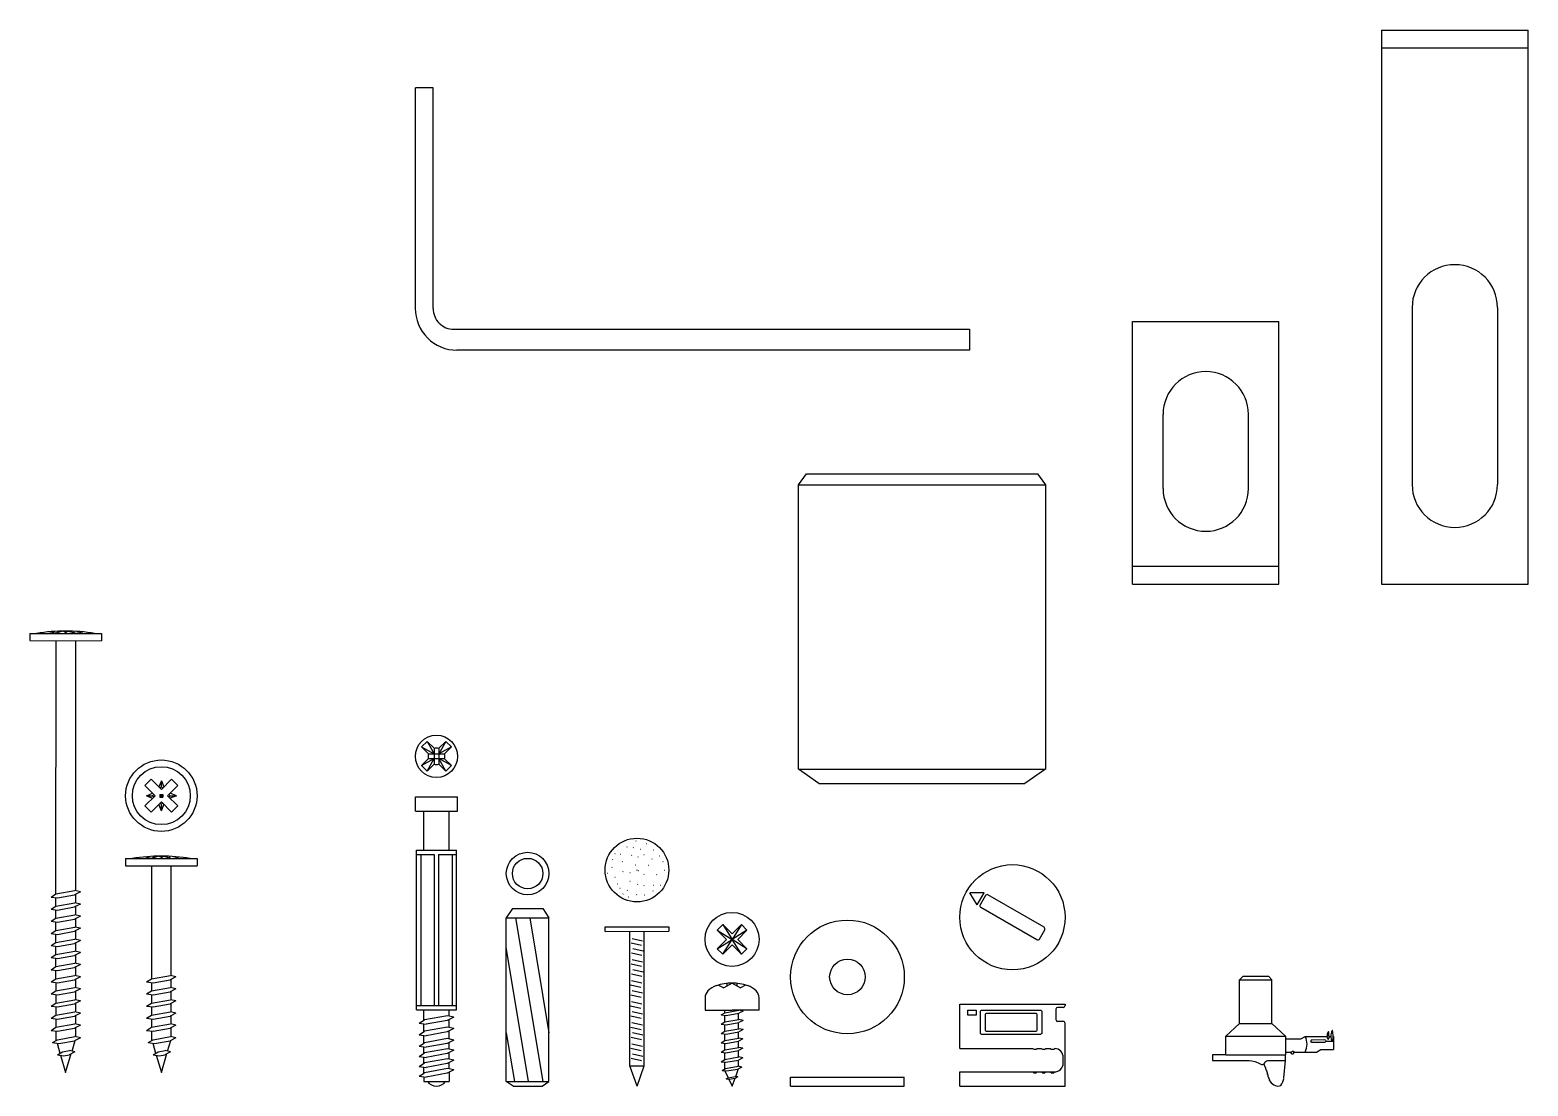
# Model space of a CAD drawing. Header units: centimetres. Extents: x 1543 to 3673, y 1148 to 2594.
# Drawn here: x 2748.78 to 2765.38, y 1630.56 to 1642.26 of the extents above; entities that cross this region are included whole.
import ezdxf

# ---------------------------------------------------------------- set-up
doc = ezdxf.new("R2010")
doc.units = ezdxf.units.CM
doc.layers.add('ferramenta', color=250, linetype='Continuous')

# ---------------------------------------------------------------- blocks, each defined once
blk = doc.blocks.new('scrivania vite 3')
at = {"layer": 'ferramenta'}
for p, q in [((-0.117, 1.5235), (-0.117, 1.6026)), ((-0.117, 1.6026), (0.117, 1.6026)), ((0.117, 1.5235), (0.117, 1.6026)), ((-0.117, 1.5235), (0.117, 1.5235)), ((-0.0707, 1.3065), (-0.0707, 1.5235)), ((0.0708, 1.3065), (0.0708, 1.5235)), ((-0.1107, 0.4465), (-0.1107, 1.3065)), ((-0.1107, 1.3065), (0.1107, 1.3065)), ((-0.1107, 1.2822), (-0.0121, 1.2822)), ((-0.0865, 1.2822), (-0.0865, 0.4465)), ((-0.0121, 1.2822), (-0.0121, 0.4465)), ((0.0121, 1.2822), (0.1107, 1.2822)), ((0.0121, 1.2822), (0.0121, 0.4465)), ((0.0865, 1.2822), (0.0865, 0.4465)), ((0.1107, 0.4465), (0.1107, 1.3065)), ((-0.1107, 0.4223), (-0.1107, 0.4465)), ((-0.1107, 0.4465), (0.1107, 0.4465)), ((-0.1107, 0.4223), (0.1107, 0.4223)), ((-0.0708, 0.3638), (-0.0708, 0.4223)), ((0.0708, 0.3875), (0.0708, 0.4223)), ((0.1107, 0.4223), (0.1107, 0.4465)), ((-0.0964, 0.3479), (-0.0662, 0.3667)), ((-0.0964, 0.3479), (-0.0565, 0.3422)), ((-0.0708, 0.3006), (-0.0708, 0.3442)), ((0.0618, 0.3895), (-0.0662, 0.3667)), ((0.0602, 0.363), (-0.0565, 0.3422)), ((0.0964, 0.3818), (0.0602, 0.363)), ((0.0964, 0.3818), (0.0618, 0.3895)), ((0.0708, 0.3243), (0.0708, 0.3685)), ((-0.0964, 0.2847), (-0.0662, 0.3035)), ((-0.0964, 0.2847), (-0.0565, 0.279)), ((-0.0708, 0.2371), (-0.0708, 0.281)), ((0.0618, 0.3263), (-0.0662, 0.3035)), ((0.0618, 0.2628), (-0.0662, 0.2399)), ((0.0602, 0.2998), (-0.0565, 0.279)), ((0.0964, 0.3185), (0.0602, 0.2998)), ((0.0964, 0.255), (0.0602, 0.2363)), ((0.0964, 0.3185), (0.0618, 0.3263)), ((0.0964, 0.255), (0.0618, 0.2628)), ((0.0708, 0.2608), (0.0708, 0.3053)), ((-0.0964, 0.2211), (-0.0662, 0.2399)), ((-0.0964, 0.2211), (-0.0565, 0.2155)), ((-0.0964, 0.1646), (-0.0662, 0.1835)), ((-0.0708, 0.1806), (-0.0708, 0.2175)), ((0.0618, 0.2063), (-0.0662, 0.1835)), ((0.0602, 0.2363), (-0.0565, 0.2155)), ((0.0602, 0.1798), (-0.0565, 0.159)), ((0.0964, 0.1985), (0.0602, 0.1798)), ((0.0964, 0.1985), (0.0618, 0.2063)), ((0.0708, 0.2043), (0.0708, 0.2418)), ((0.0708, 0.1486), (0.0708, 0.1853)), ((-0.0964, 0.1646), (-0.0565, 0.159)), ((-0.0964, 0.1089), (-0.0662, 0.1278)), ((-0.0964, 0.1089), (-0.0565, 0.1033)), ((-0.0708, 0.1249), (-0.0708, 0.161)), ((-0.0708, 0.0713), (-0.0708, 0.1053)), ((0.0618, 0.1506), (-0.0662, 0.1278)), ((0.0618, 0.0971), (-0.0662, 0.0742)), ((0.0602, 0.1241), (-0.0565, 0.1033)), ((0.0965, 0.1428), (0.0602, 0.1241)), ((0.0964, 0.0893), (0.0602, 0.0706)), ((0.0965, 0.1428), (0.0618, 0.1506)), ((0.0964, 0.0893), (0.0618, 0.0971)), ((0.0708, 0.095), (0.0708, 0.1296)), ((-0.0965, 0.0553), (-0.0662, 0.0742)), ((-0.0965, 0.0553), (-0.0565, 0.0497)), ((-0.0708, 0.0517), (-0.0708, 0.0249)), ((-0.0708, 0.0249), (0.0708, 0.0249)), ((0.0602, 0.0706), (-0.0565, 0.0497)), ((0.0708, 0.076), (0.0708, 0.0249))]:
    blk.add_line(p, q, dxfattribs=at)
blk.add_arc((0, 0.0634), 0.0634, 217.38865, 322.61135, dxfattribs=at)

msp = doc.modelspace()

# ---------------------------------------------------------------- linework, layer by layer
at = {"layer": 'ferramenta', "transparency": 33554687}
for p, q in [((2763.756, 1642.255), (2765.378, 1642.255)), ((2763.756, 1642.255), (2763.756, 1636.117)), ((2765.378, 1636.117), (2765.378, 1642.255)), ((2763.756, 1642.058), (2765.378, 1642.058)), ((2753.248, 1641.616), (2753.051, 1641.616)), ((2753.248, 1639.17), (2753.248, 1641.616)), ((2764.095, 1639.182), (2764.095, 1637.413)), ((2765.04, 1639.182), (2765.04, 1637.218)), ((2753.479, 1638.94), (2759.189, 1638.94)), ((2759.189, 1638.94), (2759.189, 1638.709)), ((2760.997, 1636.117), (2760.997, 1639.024)), ((2760.997, 1639.024), (2762.619, 1639.024)), ((2762.619, 1636.117), (2762.619, 1639.024)), ((2759.189, 1638.709), (2753.512, 1638.709)), ((2761.336, 1637.175), (2761.336, 1637.997)), ((2762.281, 1637.175), (2762.281, 1637.997)), ((2757.296, 1637.216), (2757.383, 1637.338)), ((2757.383, 1637.338), (2759.945, 1637.338)), ((2759.945, 1637.338), (2760.031, 1637.216)), ((2764.095, 1637.413), (2764.095, 1637.218)), ((2757.296, 1637.216), (2760.031, 1637.216)), ((2757.296, 1634.066), (2757.296, 1637.216)), ((2760.031, 1637.216), (2760.031, 1634.066)), ((2760.997, 1636.315), (2762.619, 1636.315)), ((2760.997, 1636.117), (2762.619, 1636.117)), ((2763.756, 1636.117), (2765.378, 1636.117)), ((2748.781, 1635.57), (2748.781, 1635.49)), ((2748.781, 1635.57), (2749.573, 1635.57)), ((2748.781, 1635.49), (2749.573, 1635.489)), ((2749.064, 1635.572), (2748.986, 1635.586)), ((2749.149, 1635.595), (2749.064, 1635.572)), ((2749.069, 1632.683), (2749.07, 1635.489)), ((2749.086, 1635.593), (2749.086, 1635.578)), ((2749.177, 1635.581), (2749.149, 1635.595)), ((2749.177, 1635.581), (2749.206, 1635.595)), ((2749.177, 1635.581), (2749.177, 1635.595)), ((2749.206, 1635.595), (2749.291, 1635.572)), ((2749.268, 1635.593), (2749.268, 1635.579)), ((2749.285, 1635.489), (2749.285, 1632.719)), ((2749.291, 1635.572), (2749.368, 1635.586)), ((2749.291, 1635.572), (2749.291, 1635.572)), ((2749.291, 1635.572), (2749.291, 1635.572)), ((2749.573, 1635.57), (2749.573, 1635.489)), ((2753.119, 1634.312), (2753.182, 1634.374)), ((2753.196, 1634.234), (2753.119, 1634.312)), ((2753.119, 1634.312), (2753.259, 1634.234)), ((2753.182, 1634.374), (2753.259, 1634.297)), ((2753.182, 1634.374), (2753.259, 1634.234)), ((2753.259, 1634.297), (2753.259, 1634.12)), ((2753.311, 1634.297), (2753.389, 1634.374)), ((2753.389, 1634.374), (2753.311, 1634.234)), ((2753.451, 1634.312), (2753.311, 1634.234)), ((2753.311, 1634.297), (2753.311, 1634.12)), ((2753.451, 1634.312), (2753.373, 1634.234)), ((2753.389, 1634.374), (2753.451, 1634.312)), ((2753.119, 1634.105), (2753.196, 1634.183)), ((2753.119, 1634.105), (2753.259, 1634.183)), ((2753.182, 1634.043), (2753.259, 1634.183)), ((2753.182, 1634.043), (2753.259, 1634.12)), ((2753.196, 1634.234), (2753.373, 1634.234)), ((2753.196, 1634.183), (2753.373, 1634.183)), ((2753.389, 1634.042), (2753.311, 1634.183)), ((2753.451, 1634.105), (2753.311, 1634.183)), ((2753.389, 1634.042), (2753.311, 1634.12)), ((2753.451, 1634.105), (2753.373, 1634.182)), ((2750.055, 1633.885), (2750.124, 1633.954)), ((2750.124, 1633.954), (2750.237, 1633.841)), ((2750.237, 1633.841), (2750.351, 1633.954)), ((2750.351, 1633.954), (2750.419, 1633.886)), ((2753.119, 1634.105), (2753.182, 1634.043)), ((2753.451, 1634.105), (2753.389, 1634.042)), ((2757.296, 1634.066), (2760.031, 1634.066)), ((2757.52, 1633.907), (2757.296, 1634.066)), ((2760.031, 1634.066), (2759.805, 1633.907)), ((2750.168, 1633.772), (2750.055, 1633.885)), ((2750.071, 1633.772), (2750.14, 1633.8)), ((2750.137, 1633.772), (2750.153, 1633.787)), ((2750.237, 1633.938), (2750.209, 1633.869)), ((2750.221, 1633.856), (2750.237, 1633.872)), ((2750.221, 1633.787), (2750.252, 1633.757)), ((2750.221, 1633.787), (2750.222, 1633.757)), ((2750.221, 1633.787), (2750.252, 1633.787)), ((2750.252, 1633.787), (2750.222, 1633.757)), ((2750.236, 1633.872), (2750.252, 1633.856)), ((2750.237, 1633.938), (2750.265, 1633.869)), ((2750.237, 1633.871), (2750.237, 1633.938)), ((2750.252, 1633.787), (2750.252, 1633.757)), ((2750.419, 1633.886), (2750.305, 1633.772)), ((2750.321, 1633.787), (2750.336, 1633.772)), ((2750.404, 1633.772), (2750.334, 1633.8)), ((2757.52, 1633.907), (2759.805, 1633.907)), ((2750.055, 1633.659), (2750.168, 1633.772)), ((2750.055, 1633.659), (2750.124, 1633.59)), ((2750.071, 1633.772), (2750.14, 1633.744)), ((2750.071, 1633.772), (2750.138, 1633.772)), ((2750.124, 1633.59), (2750.237, 1633.703)), ((2750.153, 1633.757), (2750.137, 1633.772)), ((2750.237, 1633.605), (2750.209, 1633.675)), ((2750.222, 1633.757), (2750.252, 1633.757)), ((2750.237, 1633.673), (2750.222, 1633.688)), ((2750.252, 1633.689), (2750.236, 1633.673)), ((2750.351, 1633.59), (2750.237, 1633.703)), ((2750.237, 1633.605), (2750.265, 1633.675)), ((2750.237, 1633.605), (2750.237, 1633.674)), ((2750.419, 1633.658), (2750.305, 1633.772)), ((2750.336, 1633.772), (2750.32, 1633.757)), ((2750.404, 1633.772), (2750.333, 1633.743)), ((2750.335, 1633.772), (2750.403, 1633.772)), ((2750.419, 1633.658), (2750.351, 1633.59)), ((2755.26, 1633.13), (2755.265, 1633.132)), ((2755.323, 1633.125), (2755.327, 1633.126)), ((2755.393, 1633.204), (2755.398, 1633.205)), ((2755.464, 1633.196), (2755.468, 1633.197)), ((2755.493, 1633.271), (2755.497, 1633.273)), ((2755.543, 1633.179), (2755.547, 1633.18)), ((2755.581, 1633.12), (2755.585, 1633.121)), ((2755.611, 1633.242), (2755.615, 1633.243)), ((2755.69, 1633.171), (2755.694, 1633.172)), ((2749.841, 1633.076), (2749.841, 1632.996)), ((2749.841, 1633.076), (2750.633, 1633.076)), ((2749.841, 1632.996), (2750.633, 1632.995)), ((2750.123, 1633.078), (2750.046, 1633.093)), ((2750.208, 1633.101), (2750.123, 1633.078)), ((2750.13, 1631.743), (2750.13, 1632.996)), ((2750.146, 1633.1), (2750.146, 1633.084)), ((2750.237, 1633.087), (2750.208, 1633.101)), ((2750.237, 1633.087), (2750.236, 1633.102)), ((2750.237, 1633.087), (2750.265, 1633.101)), ((2750.265, 1633.101), (2750.351, 1633.078)), ((2750.327, 1633.1), (2750.327, 1633.085)), ((2750.344, 1632.996), (2750.344, 1631.779)), ((2750.351, 1633.078), (2750.427, 1633.092)), ((2750.351, 1633.078), (2750.351, 1633.078)), ((2750.351, 1633.078), (2750.351, 1633.078)), ((2750.633, 1633.076), (2750.633, 1632.995)), ((2755.228, 1632.978), (2755.232, 1632.98)), ((2755.236, 1633.063), (2755.24, 1633.064)), ((2755.342, 1633.041), (2755.346, 1633.042)), ((2755.444, 1633.111), (2755.449, 1633.112)), ((2755.486, 1633.006), (2755.49, 1633.007)), ((2755.515, 1633.095), (2755.52, 1633.096)), ((2755.63, 1633.003), (2755.634, 1633.004)), ((2755.671, 1633.071), (2755.675, 1633.072)), ((2755.755, 1633.106), (2755.759, 1633.107)), ((2755.793, 1633.041), (2755.797, 1633.042)), ((2755.18, 1632.912), (2755.184, 1632.913)), ((2755.26, 1632.87), (2755.265, 1632.871)), ((2755.288, 1632.795), (2755.292, 1632.796)), ((2755.35, 1632.93), (2755.354, 1632.931)), ((2755.426, 1632.824), (2755.43, 1632.825)), ((2755.428, 1632.921), (2755.432, 1632.922)), ((2755.506, 1632.948), (2755.511, 1632.949)), ((2755.512, 1632.789), (2755.516, 1632.79)), ((2755.521, 1632.943), (2755.525, 1632.944)), ((2755.581, 1632.9), (2755.585, 1632.901)), ((2755.722, 1632.897), (2755.727, 1632.898)), ((2755.812, 1632.946), (2755.816, 1632.947)), ((2749.015, 1632.649), (2749.069, 1632.683)), ((2749.015, 1632.649), (2749.086, 1632.639)), ((2749.069, 1632.683), (2749.278, 1632.72)), ((2749.069, 1632.549), (2749.069, 1632.642)), ((2749.086, 1632.639), (2749.275, 1632.673)), ((2749.34, 1632.706), (2749.275, 1632.673)), ((2749.34, 1632.706), (2749.278, 1632.72)), ((2749.285, 1632.678), (2749.285, 1632.585)), ((2755.318, 1632.746), (2755.322, 1632.747)), ((2755.35, 1632.682), (2755.354, 1632.684)), ((2755.399, 1632.723), (2755.403, 1632.724)), ((2755.411, 1632.652), (2755.415, 1632.653)), ((2755.502, 1632.674), (2755.506, 1632.676)), ((2755.581, 1632.775), (2755.585, 1632.776)), ((2755.586, 1632.672), (2755.591, 1632.673)), ((2755.682, 1632.718), (2755.686, 1632.719)), ((2755.684, 1632.78), (2755.688, 1632.781)), ((2755.766, 1632.78), (2755.77, 1632.781)), ((2759.353, 1632.697), (2759.195, 1632.697)), ((2759.274, 1632.561), (2759.195, 1632.697)), ((2759.274, 1632.561), (2759.353, 1632.697)), ((2749.015, 1632.515), (2749.069, 1632.549)), ((2749.015, 1632.515), (2749.086, 1632.505)), ((2749.069, 1632.549), (2749.278, 1632.586)), ((2749.069, 1632.415), (2749.069, 1632.507)), ((2749.086, 1632.505), (2749.275, 1632.539)), ((2749.34, 1632.572), (2749.275, 1632.539)), ((2749.34, 1632.572), (2749.278, 1632.586)), ((2749.285, 1632.543), (2749.285, 1632.451)), ((2754.126, 1632.524), (2754.059, 1632.417)), ((2754.126, 1632.524), (2754.465, 1632.524)), ((2754.465, 1632.524), (2754.531, 1632.417)), ((2749.015, 1632.381), (2749.069, 1632.415)), ((2749.015, 1632.381), (2749.086, 1632.371)), ((2749.069, 1632.415), (2749.278, 1632.452)), ((2749.069, 1632.28), (2749.069, 1632.373)), ((2749.069, 1632.28), (2749.278, 1632.317)), ((2749.086, 1632.371), (2749.275, 1632.405)), ((2749.34, 1632.438), (2749.275, 1632.405)), ((2749.34, 1632.303), (2749.275, 1632.27)), ((2749.34, 1632.438), (2749.278, 1632.452)), ((2749.34, 1632.303), (2749.278, 1632.317)), ((2749.285, 1632.409), (2749.285, 1632.316)), ((2754.059, 1630.606), (2754.059, 1632.417)), ((2754.059, 1632.417), (2754.531, 1632.417)), ((2754.162, 1632.417), (2754.463, 1630.606)), ((2754.32, 1632.417), (2754.531, 1631.145)), ((2754.531, 1630.606), (2754.531, 1632.417)), ((2755.155, 1632.268), (2755.155, 1632.318)), ((2755.155, 1632.318), (2755.86, 1632.318)), ((2755.86, 1632.318), (2755.86, 1632.271)), ((2756.395, 1632.282), (2756.458, 1632.345)), ((2756.458, 1632.345), (2756.56, 1632.242)), ((2756.458, 1632.345), (2756.56, 1632.18)), ((2756.56, 1632.242), (2756.663, 1632.345)), ((2756.663, 1632.345), (2756.56, 1632.18)), ((2756.663, 1632.345), (2756.725, 1632.283)), ((2749.015, 1632.246), (2749.069, 1632.28)), ((2749.015, 1632.246), (2749.086, 1632.236)), ((2749.015, 1632.112), (2749.069, 1632.146)), ((2749.069, 1632.146), (2749.069, 1632.239)), ((2749.069, 1632.146), (2749.278, 1632.183)), ((2749.086, 1632.236), (2749.275, 1632.27)), ((2749.086, 1632.102), (2749.275, 1632.136)), ((2749.34, 1632.169), (2749.275, 1632.136)), ((2749.34, 1632.169), (2749.278, 1632.183)), ((2749.285, 1632.275), (2749.285, 1632.182)), ((2749.285, 1632.141), (2749.285, 1632.048)), ((2755.155, 1632.268), (2755.86, 1632.271)), ((2756.498, 1632.18), (2756.395, 1632.283)), ((2756.395, 1632.282), (2756.56, 1632.18)), ((2756.395, 1632.077), (2756.498, 1632.18)), ((2756.395, 1632.077), (2756.56, 1632.18)), ((2756.458, 1632.015), (2756.56, 1632.18)), ((2756.725, 1632.283), (2756.56, 1632.18)), ((2756.663, 1632.015), (2756.56, 1632.18)), ((2756.725, 1632.077), (2756.56, 1632.18)), ((2756.725, 1632.283), (2756.622, 1632.18)), ((2756.725, 1632.077), (2756.622, 1632.18)), ((2749.015, 1632.112), (2749.086, 1632.102)), ((2749.015, 1631.978), (2749.069, 1632.012)), ((2749.015, 1631.978), (2749.086, 1631.968)), ((2749.069, 1632.012), (2749.069, 1632.104)), ((2749.069, 1632.012), (2749.278, 1632.049)), ((2749.069, 1631.878), (2749.069, 1631.97)), ((2749.086, 1631.968), (2749.275, 1632.002)), ((2749.34, 1632.035), (2749.275, 1632.002)), ((2749.34, 1632.035), (2749.278, 1632.049)), ((2749.285, 1632.007), (2749.285, 1631.914)), ((2754.306, 1630.606), (2754.059, 1632.092)), ((2756.395, 1632.077), (2756.458, 1632.015)), ((2756.458, 1632.015), (2756.56, 1632.118)), ((2756.663, 1632.015), (2756.56, 1632.118)), ((2756.725, 1632.077), (2756.663, 1632.015)), ((2749.015, 1631.844), (2749.069, 1631.878)), ((2749.015, 1631.844), (2749.086, 1631.834)), ((2749.069, 1631.878), (2749.278, 1631.916)), ((2749.069, 1631.743), (2749.069, 1631.837)), ((2749.086, 1631.834), (2749.275, 1631.868)), ((2749.34, 1631.902), (2749.275, 1631.868)), ((2749.34, 1631.902), (2749.278, 1631.916)), ((2749.285, 1631.873), (2749.285, 1631.779)), ((2749.015, 1631.709), (2749.069, 1631.743)), ((2749.015, 1631.709), (2749.086, 1631.699)), ((2749.069, 1631.743), (2749.278, 1631.78)), ((2749.069, 1631.609), (2749.278, 1631.646)), ((2749.07, 1631.609), (2749.07, 1631.701)), ((2749.086, 1631.699), (2749.275, 1631.733)), ((2749.34, 1631.766), (2749.275, 1631.733)), ((2749.34, 1631.632), (2749.275, 1631.599)), ((2749.34, 1631.766), (2749.278, 1631.78)), ((2749.34, 1631.632), (2749.278, 1631.646)), ((2749.285, 1631.738), (2749.285, 1631.645)), ((2750.074, 1631.709), (2750.128, 1631.743)), ((2750.074, 1631.709), (2750.146, 1631.699)), ((2750.128, 1631.743), (2750.337, 1631.78)), ((2750.128, 1631.609), (2750.337, 1631.646)), ((2750.13, 1631.609), (2750.13, 1631.701)), ((2750.146, 1631.699), (2750.335, 1631.733)), ((2750.399, 1631.766), (2750.335, 1631.733)), ((2750.399, 1631.632), (2750.335, 1631.599)), ((2750.399, 1631.766), (2750.337, 1631.78)), ((2750.399, 1631.632), (2750.337, 1631.646)), ((2750.344, 1631.738), (2750.344, 1631.645)), ((2756.41, 1631.674), (2756.467, 1631.643)), ((2756.56, 1631.695), (2756.467, 1631.643)), ((2756.505, 1631.664), (2756.505, 1631.692)), ((2756.56, 1631.695), (2756.653, 1631.643)), ((2756.615, 1631.664), (2756.615, 1631.692)), ((2756.71, 1631.674), (2756.653, 1631.643)), ((2762.182, 1631.733), (2762.218, 1631.768)), ((2762.182, 1631.248), (2762.182, 1631.733)), ((2762.182, 1631.733), (2762.541, 1631.733)), ((2762.505, 1631.768), (2762.218, 1631.768)), ((2762.505, 1631.768), (2762.541, 1631.733)), ((2762.541, 1631.248), (2762.541, 1631.733)), ((2749.015, 1631.575), (2749.069, 1631.609)), ((2749.015, 1631.575), (2749.086, 1631.565)), ((2749.015, 1631.441), (2749.069, 1631.475)), ((2749.069, 1631.475), (2749.278, 1631.512)), ((2749.07, 1631.475), (2749.07, 1631.567)), ((2749.086, 1631.565), (2749.275, 1631.599)), ((2749.086, 1631.431), (2749.275, 1631.465)), ((2749.34, 1631.498), (2749.275, 1631.465)), ((2749.34, 1631.498), (2749.278, 1631.512)), ((2749.285, 1631.603), (2749.285, 1631.511)), ((2749.285, 1631.469), (2749.285, 1631.377)), ((2750.074, 1631.575), (2750.128, 1631.609)), ((2750.074, 1631.575), (2750.146, 1631.565)), ((2750.074, 1631.441), (2750.128, 1631.475)), ((2750.128, 1631.475), (2750.337, 1631.512)), ((2750.13, 1631.475), (2750.13, 1631.567)), ((2750.146, 1631.565), (2750.335, 1631.599)), ((2750.146, 1631.431), (2750.335, 1631.465)), ((2750.399, 1631.498), (2750.335, 1631.465)), ((2750.399, 1631.498), (2750.337, 1631.512)), ((2750.344, 1631.603), (2750.344, 1631.511)), ((2750.344, 1631.469), (2750.344, 1631.377)), ((2759.084, 1630.972), (2759.084, 1631.461)), ((2759.084, 1631.461), (2760.249, 1631.461)), ((2760.249, 1631.461), (2760.249, 1631.447)), ((2749.015, 1631.441), (2749.086, 1631.431)), ((2749.015, 1631.307), (2749.069, 1631.341)), ((2749.015, 1631.307), (2749.086, 1631.297)), ((2749.069, 1631.341), (2749.278, 1631.378)), ((2749.07, 1631.341), (2749.07, 1631.433)), ((2749.07, 1631.206), (2749.07, 1631.299)), ((2749.086, 1631.297), (2749.275, 1631.331)), ((2749.34, 1631.364), (2749.275, 1631.331)), ((2749.34, 1631.364), (2749.278, 1631.378)), ((2749.285, 1631.336), (2749.285, 1631.242)), ((2750.074, 1631.441), (2750.146, 1631.431)), ((2750.074, 1631.307), (2750.128, 1631.341)), ((2750.074, 1631.307), (2750.146, 1631.297)), ((2750.128, 1631.341), (2750.337, 1631.378)), ((2750.13, 1631.341), (2750.13, 1631.433)), ((2750.13, 1631.206), (2750.13, 1631.299)), ((2750.146, 1631.297), (2750.335, 1631.331)), ((2750.399, 1631.364), (2750.335, 1631.331)), ((2750.399, 1631.364), (2750.337, 1631.378)), ((2750.344, 1631.336), (2750.344, 1631.242)), ((2756.261, 1631.396), (2756.56, 1631.396)), ((2756.44, 1631.343), (2756.48, 1631.368)), ((2756.44, 1631.343), (2756.493, 1631.336)), ((2756.478, 1631.367), (2756.478, 1631.396)), ((2756.478, 1631.264), (2756.478, 1631.338)), ((2756.48, 1631.368), (2756.636, 1631.396)), ((2756.48, 1631.265), (2756.636, 1631.293)), ((2756.493, 1631.336), (2756.634, 1631.361)), ((2756.859, 1631.396), (2756.56, 1631.396)), ((2756.632, 1631.396), (2756.632, 1631.396)), ((2756.632, 1631.293), (2756.632, 1631.361)), ((2756.683, 1631.386), (2756.634, 1631.361)), ((2756.683, 1631.386), (2756.636, 1631.396)), ((2756.683, 1631.283), (2756.636, 1631.293)), ((2760.147, 1631.407), (2760.147, 1631.292)), ((2760.229, 1631.427), (2760.167, 1631.427)), ((2749.015, 1631.172), (2749.069, 1631.206)), ((2749.015, 1631.172), (2749.086, 1631.162)), ((2749.069, 1631.206), (2749.278, 1631.243)), ((2749.07, 1631.06), (2749.07, 1631.164)), ((2749.086, 1631.162), (2749.275, 1631.196)), ((2749.34, 1631.229), (2749.275, 1631.196)), ((2749.34, 1631.229), (2749.278, 1631.243)), ((2749.285, 1631.201), (2749.285, 1631.102)), ((2750.074, 1631.172), (2750.128, 1631.206)), ((2750.074, 1631.172), (2750.146, 1631.162)), ((2750.128, 1631.206), (2750.337, 1631.243)), ((2750.13, 1631.06), (2750.13, 1631.164)), ((2750.146, 1631.162), (2750.335, 1631.196)), ((2750.399, 1631.229), (2750.335, 1631.196)), ((2750.399, 1631.229), (2750.337, 1631.243)), ((2750.344, 1631.201), (2750.344, 1631.102)), ((2754.059, 1631.145), (2754.148, 1630.606)), ((2756.44, 1631.24), (2756.48, 1631.265)), ((2756.44, 1631.24), (2756.493, 1631.233)), ((2756.44, 1631.137), (2756.48, 1631.162)), ((2756.44, 1631.137), (2756.493, 1631.13)), ((2756.478, 1631.161), (2756.478, 1631.235)), ((2756.478, 1631.059), (2756.478, 1631.132)), ((2756.48, 1631.162), (2756.636, 1631.19)), ((2756.493, 1631.233), (2756.634, 1631.258)), ((2756.493, 1631.13), (2756.634, 1631.155)), ((2756.632, 1631.189), (2756.632, 1631.258)), ((2756.632, 1631.087), (2756.632, 1631.154)), ((2756.683, 1631.283), (2756.634, 1631.258)), ((2756.683, 1631.18), (2756.634, 1631.155)), ((2756.683, 1631.18), (2756.636, 1631.19)), ((2760.229, 1631.272), (2760.167, 1631.272)), ((2760.249, 1630.555), (2760.249, 1631.252)), ((2762.031, 1631.107), (2762.182, 1631.248)), ((2762.182, 1631.248), (2762.541, 1631.248)), ((2762.541, 1631.248), (2762.69, 1631.107)), ((2749.032, 1631.036), (2749.086, 1631.069)), ((2749.032, 1631.036), (2749.103, 1631.026)), ((2749.086, 1631.069), (2749.278, 1631.104)), ((2749.103, 1631.026), (2749.275, 1631.056)), ((2749.34, 1631.09), (2749.275, 1631.056)), ((2749.34, 1631.09), (2749.278, 1631.104)), ((2750.091, 1631.036), (2750.145, 1631.069)), ((2750.091, 1631.036), (2750.162, 1631.026)), ((2750.145, 1631.069), (2750.337, 1631.104)), ((2750.162, 1631.026), (2750.334, 1631.056)), ((2750.399, 1631.09), (2750.334, 1631.056)), ((2750.399, 1631.09), (2750.337, 1631.104)), ((2756.438, 1631.034), (2756.479, 1631.059)), ((2756.438, 1631.034), (2756.492, 1631.027)), ((2756.478, 1630.956), (2756.478, 1631.028)), ((2756.479, 1631.059), (2756.635, 1631.087)), ((2756.479, 1630.956), (2756.635, 1630.984)), ((2756.492, 1631.027), (2756.633, 1631.052)), ((2756.632, 1630.984), (2756.632, 1631.052)), ((2756.681, 1631.077), (2756.633, 1631.052)), ((2756.681, 1630.974), (2756.633, 1630.949)), ((2756.681, 1631.077), (2756.635, 1631.087)), ((2756.681, 1630.974), (2756.635, 1630.984)), ((2759.084, 1630.972), (2759.89, 1630.972)), ((2759.89, 1630.972), (2759.902, 1630.963)), ((2759.902, 1630.963), (2759.929, 1630.963)), ((2759.929, 1630.963), (2759.941, 1630.972)), ((2759.941, 1630.972), (2759.986, 1630.972)), ((2759.986, 1630.972), (2759.999, 1630.963)), ((2759.999, 1630.963), (2760.025, 1630.963)), ((2760.025, 1630.963), (2760.037, 1630.972)), ((2760.037, 1630.972), (2760.084, 1630.972)), ((2760.084, 1630.972), (2760.096, 1630.963)), ((2760.096, 1630.963), (2760.123, 1630.963)), ((2760.123, 1630.963), (2760.135, 1630.972)), ((2762.031, 1631.107), (2762.69, 1631.107)), ((2762.031, 1630.901), (2762.031, 1631.107)), ((2762.69, 1631.107), (2762.69, 1630.901)), ((2762.69, 1631.077), (2762.862, 1631.077)), ((2762.862, 1631.077), (2762.91, 1631.105)), ((2762.91, 1631.105), (2763.151, 1631.105)), ((2763.139, 1631.052), (2763.223, 1631.052)), ((2763.175, 1631.105), (2763.193, 1631.105)), ((2763.219, 1631.105), (2763.223, 1631.105)), ((2763.223, 1631.105), (2763.223, 1630.959)), ((2749.087, 1630.901), (2749.141, 1630.935)), ((2749.087, 1630.901), (2749.158, 1630.891)), ((2749.141, 1630.935), (2749.218, 1630.949)), ((2749.158, 1630.891), (2749.215, 1630.902)), ((2749.28, 1630.935), (2749.215, 1630.902)), ((2749.28, 1630.935), (2749.218, 1630.949)), ((2750.146, 1630.901), (2750.2, 1630.935)), ((2750.146, 1630.901), (2750.218, 1630.891)), ((2750.2, 1630.935), (2750.278, 1630.949)), ((2750.218, 1630.891), (2750.275, 1630.902)), ((2750.34, 1630.935), (2750.275, 1630.902)), ((2750.34, 1630.935), (2750.278, 1630.949)), ((2756.438, 1630.931), (2756.479, 1630.956)), ((2756.438, 1630.931), (2756.492, 1630.923)), ((2756.438, 1630.825), (2756.479, 1630.85)), ((2756.438, 1630.825), (2756.492, 1630.818)), ((2756.478, 1630.85), (2756.478, 1630.925)), ((2756.478, 1630.744), (2756.478, 1630.82)), ((2756.479, 1630.85), (2756.635, 1630.878)), ((2756.492, 1630.923), (2756.633, 1630.949)), ((2756.492, 1630.818), (2756.633, 1630.843)), ((2756.632, 1630.878), (2756.632, 1630.949)), ((2756.632, 1630.774), (2756.632, 1630.843)), ((2756.681, 1630.868), (2756.633, 1630.843)), ((2756.681, 1630.868), (2756.635, 1630.878)), ((2760.229, 1630.811), (2760.229, 1630.872)), ((2762.031, 1630.901), (2761.884, 1630.901)), ((2761.884, 1630.901), (2761.884, 1630.838)), ((2761.884, 1630.838), (2762.287, 1630.838)), ((2762.031, 1630.901), (2762.69, 1630.901)), ((2762.497, 1630.838), (2762.69, 1630.838)), ((2762.69, 1630.931), (2762.738, 1630.931)), ((2762.69, 1630.838), (2762.69, 1630.901)), ((2762.766, 1630.91), (2762.747, 1630.931)), ((2762.776, 1630.94), (2762.783, 1630.931)), ((2762.783, 1630.931), (2763.035, 1630.931)), ((2763.035, 1630.931), (2763.083, 1630.959)), ((2763.083, 1630.959), (2763.223, 1630.959)), ((2755.429, 1630.78), (2755.586, 1630.78)), ((2756.452, 1630.728), (2756.488, 1630.75)), ((2756.452, 1630.728), (2756.499, 1630.722)), ((2756.488, 1630.75), (2756.626, 1630.775)), ((2756.496, 1630.634), (2756.517, 1630.647)), ((2756.496, 1630.634), (2756.524, 1630.63)), ((2756.499, 1630.722), (2756.625, 1630.744)), ((2756.517, 1630.647), (2756.599, 1630.662)), ((2756.524, 1630.63), (2756.598, 1630.644)), ((2756.623, 1630.657), (2756.598, 1630.644)), ((2756.623, 1630.657), (2756.599, 1630.662)), ((2756.667, 1630.766), (2756.625, 1630.744)), ((2756.667, 1630.766), (2756.626, 1630.775)), ((2757.208, 1630.555), (2757.208, 1630.654)), ((2757.208, 1630.654), (2758.467, 1630.654)), ((2758.467, 1630.555), (2758.467, 1630.654)), ((2759.084, 1630.555), (2759.084, 1630.711)), ((2759.084, 1630.711), (2760.129, 1630.711)), ((2754.059, 1630.606), (2754.531, 1630.606)), ((2754.133, 1630.555), (2754.059, 1630.606)), ((2754.133, 1630.555), (2754.457, 1630.555)), ((2754.457, 1630.555), (2754.531, 1630.606)), ((2757.208, 1630.555), (2758.467, 1630.555)), ((2759.084, 1630.555), (2760.249, 1630.555))]:
    msp.add_line(p, q, dxfattribs=at)
at = {"layer": 'ferramenta', "lineweight": 25, "transparency": 33554687}
for p, q in [((2755.586, 1630.78), (2755.586, 1632.27)), ((2756.261, 1631.533), (2756.261, 1631.396)), ((2756.859, 1631.396), (2756.859, 1631.533)), ((2756.478, 1630.725), (2756.516, 1630.646)), ((2756.523, 1630.63), (2756.56, 1630.555)), ((2756.56, 1630.555), (2756.593, 1630.643)), ((2756.6, 1630.662), (2756.632, 1630.748))]:
    msp.add_line(p, q, dxfattribs=at)
at = {"layer": 'ferramenta', "transparency": 33554687}
msp.add_lwpolyline([(2753.051, 1639.17), (2753.051, 1641.616)], dxfattribs=at)
for points in [[(2760.017, 1632.314), (2759.394, 1632.673, 0.414214), (2759.367, 1632.666), (2759.308, 1632.564, 0.414214), (2759.315, 1632.537), (2759.938, 1632.177, 0.414214), (2759.966, 1632.184), (2760.024, 1632.286, 0.414214)], [(2759.331, 1631.397), (2759.972, 1631.397, -0.414214), (2759.992, 1631.377), (2759.992, 1631.146, -0.414214), (2759.972, 1631.126), (2759.331, 1631.126, -0.414214), (2759.311, 1631.146), (2759.311, 1631.377, -0.414214)], [(2759.386, 1631.364), (2759.917, 1631.364, -0.414214), (2759.937, 1631.344), (2759.937, 1631.178, -0.414214), (2759.917, 1631.158), (2759.386, 1631.158, -0.414214), (2759.366, 1631.178), (2759.366, 1631.344, -0.414214)]]:
    msp.add_lwpolyline(points, format="xyb", close=True, dxfattribs=at)
at = {"layer": 'ferramenta', "lineweight": 25, "transparency": 33554687}
for points in [[(2755.508, 1630.555), (2755.429, 1630.78), (2755.429, 1632.27)], [(2755.441, 1632.142), (2755.556, 1632.116)], [(2755.454, 1632.191), (2755.569, 1632.165)], [(2755.445, 1632.031), (2755.561, 1632.005)], [(2755.454, 1631.957), (2755.569, 1631.931)], [(2755.459, 1632.08), (2755.574, 1632.054)], [(2755.441, 1631.908), (2755.556, 1631.882)], [(2755.445, 1631.797), (2755.561, 1631.771)], [(2755.459, 1631.846), (2755.574, 1631.82)], [(2755.434, 1631.677), (2755.549, 1631.651)], [(2755.447, 1631.726), (2755.562, 1631.7)], [(2755.438, 1631.566), (2755.554, 1631.54)], [(2755.447, 1631.492), (2755.562, 1631.466)], [(2755.452, 1631.615), (2755.567, 1631.589)], [(2755.434, 1631.443), (2755.549, 1631.417)], [(2755.438, 1631.332), (2755.554, 1631.306)], [(2755.452, 1631.381), (2755.567, 1631.355)], [(2755.438, 1631.209), (2755.553, 1631.183)], [(2755.451, 1631.258), (2755.566, 1631.232)], [(2755.456, 1631.147), (2755.571, 1631.121)], [(2749.082, 1631.029), (2749.114, 1630.918)], [(2749.248, 1630.942), (2749.283, 1631.061)], [(2750.141, 1631.029), (2750.174, 1630.918)], [(2750.307, 1630.942), (2750.342, 1631.061)], [(2755.438, 1630.975), (2755.553, 1630.949)], [(2755.442, 1631.098), (2755.558, 1631.072)], [(2755.451, 1631.024), (2755.566, 1630.998)], [(2749.121, 1630.896), (2749.177, 1630.707)], [(2749.177, 1630.707), (2749.239, 1630.914)], [(2750.18, 1630.896), (2750.237, 1630.707)], [(2750.237, 1630.707), (2750.298, 1630.914)], [(2755.442, 1630.864), (2755.558, 1630.838)], [(2755.456, 1630.913), (2755.571, 1630.887)], [(2755.508, 1630.555), (2755.586, 1630.78)], [(2762.6, 1630.555), (2762.626, 1630.557)]]:
    msp.add_lwpolyline(points, dxfattribs=at)
at = {"layer": 'ferramenta', "transparency": 33554687}
msp.add_lwpolyline([(2759.172, 1631.397), (2759.263, 1631.397), (2759.263, 1631.341), (2759.172, 1631.341)], close=True, dxfattribs=at)
for points in [[(2763.159, 1631.078, 0.518888), (2763.169, 1631.078, 0.216853), (2763.175, 1631.105, -0.072388), (2763.171, 1631.151, 0.793382), (2763.163, 1631.154, 0.136996), (2763.151, 1631.105, 2.434367)], [(2762.287, 1630.838, -0.132117), (2762.411, 1630.803, 0.551708), (2762.461, 1630.814, -0.257182), (2762.497, 1630.838)], [(2762.783, 1630.931, -0.055017), (2762.779, 1630.917, -0.086834), (2762.775, 1630.911, -0.47546), (2762.766, 1630.91, -1.339096)], [(2762.768, 1630.941, -0.344877), (2762.776, 1630.94, 0.282462)]]:
    msp.add_lwpolyline(points, format="xyb", dxfattribs=at)
at = {"layer": 'ferramenta', "lineweight": 25, "transparency": 33554687}
for points in [[(2763.127, 1631.067, 0.038937), (2763.126, 1631.067), (2762.986, 1631.065, 0.360477), (2762.971, 1631.053), (2762.971, 1631.052, 0.057382), (2762.971, 1631.049)], [(2763.127, 1631.067, -0.415581), (2763.139, 1631.052, -0.101353), (2763.137, 1631.047, -0.270855), (2763.124, 1631.039), (2762.984, 1631.038, -0.382522), (2762.971, 1631.049)], [(2762.467, 1630.764, 0.003994), (2762.465, 1630.769, 0.004905), (2762.463, 1630.774, 0.009037), (2762.462, 1630.779, 0.005169), (2762.46, 1630.784, -0.001477), (2762.458, 1630.788, 0.002126), (2762.456, 1630.793, 0.003709), (2762.452, 1630.801)], [(2762.671, 1630.637, 0.026896), (2762.672, 1630.645), (2762.69, 1630.838)], [(2762.474, 1630.743, -0.001644), (2762.473, 1630.747, 0.006491), (2762.472, 1630.751)], [(2762.478, 1630.731, 0.003247), (2762.477, 1630.735, 0.004863), (2762.476, 1630.739)], [(2762.481, 1630.723, 0.004876), (2762.482, 1630.719, 0.003007), (2762.483, 1630.716, 0.007835), (2762.484, 1630.712)], [(2762.485, 1630.708, -0.003441), (2762.487, 1630.704, 0.002911), (2762.488, 1630.7, -0.001474), (2762.489, 1630.696), (2762.49, 1630.692, 0.001415), (2762.491, 1630.688)], [(2762.502, 1630.654, -0.001607), (2762.5, 1630.658, -0.003231), (2762.499, 1630.661, 0.008435), (2762.498, 1630.665)], [(2762.505, 1630.643, 0.005225), (2762.507, 1630.64, 0.005225), (2762.508, 1630.636, 0.002036), (2762.509, 1630.633)], [(2762.511, 1630.629, -0.002283), (2762.512, 1630.626, 0.006848), (2762.513, 1630.623, -0.000595), (2762.515, 1630.618), (2762.515, 1630.619)]]:
    msp.add_lwpolyline(points, format="xyb", dxfattribs=at)
at = {"layer": 'ferramenta', "transparency": 33554687}
for centre, radius in [((2753.285, 1634.208), 0.234), ((2750.237, 1633.772), 0.396), ((2750.237, 1633.772), 0.321), ((2755.506, 1632.948), 0.353), ((2754.295, 1632.909), 0.236), ((2754.295, 1632.909), 0.169), ((2759.666, 1632.425), 0.583), ((2756.56, 1632.18), 0.299), ((2757.838, 1631.764), 0.63), ((2757.838, 1631.764), 0.197)]:
    msp.add_circle(centre, radius, dxfattribs=at)
for centre, radius, start, end in [((2764.567, 1639.182), 0.473, 0, 180), ((2753.512, 1639.17), 0.462, 180, 270.0008), ((2753.479, 1639.17), 0.231, 180, 270.0008), ((2761.808, 1637.997), 0.473, 0, 180), ((2761.808, 1637.175), 0.473, 180, 0), ((2764.567, 1637.218), 0.473, 180, 0), ((2749.177, 1633.587), 2.009, 80.7975, 99.2025), ((2753.285, 1634.208), 0.0919, 73.5376, 106.1359), ((2753.285, 1634.208), 0.0919, 163.7009, 196.2991), ((2753.285, 1634.208), 0.0919, 253.8641, 286.4624), ((2753.285, 1634.208), 0.0919, 343.7009, 16.2991), ((2750.236, 1631.093), 2.009, 80.7975, 99.2025), ((2760.167, 1631.407), 0.02, 90, 180), ((2760.229, 1631.447), 0.02, 270, 0), ((2760.167, 1631.292), 0.02, 180, 270), ((2760.229, 1631.252), 0.02, 359.9995, 90), ((2763.328, 1631.109), 0.135, 153.7231, 181.4656), ((2763.21, 1631.167), 0.00318, 23.8947, 160.5464), ((2762.473, 1631.069), 0.747, 2.8304, 7.7058), ((2760.129, 1630.872), 0.1, 0, 86.684), ((2762.728, 1631.02), 0.202, 333.7855, 25.1655), ((2763.2, 1631.106), 0.0495, 180.8575, 213.986), ((2763.359, 1631.122), 0.167, 185.855, 203.3408), ((2763.211, 1631.058), 0.00522, 194.914, 358.493), ((2763.005, 1631.093), 0.214, 350.5278, 3.3926), ((2760.129, 1630.811), 0.1, 269.9999, 0), ((2762.739, 1630.976), 0.0456, 268.1599, 309.1479), ((2759.916, 1630.734), 0.0341, 221.6527, 318.347), ((2760.012, 1630.734), 0.0341, 221.6527, 318.347), ((2760.11, 1630.734), 0.0341, 221.6527, 318.347)]:
    msp.add_arc(centre, radius, start, end, dxfattribs=at)
at = {"layer": 'ferramenta', "lineweight": 25, "transparency": 33554687}
for centre, radius, start, end in [((2756.464, 1631.436), 0.244, 108.4757, 134.9679), ((2756.56, 1631.148), 0.547, 71.5798, 108.4202), ((2756.655, 1631.436), 0.244, 45.0611, 71.4952), ((2756.368, 1631.533), 0.107, 134.9946, 180.0147), ((2756.752, 1631.533), 0.107, 359.9746, 45.0162), ((2762.658, 1630.825), 0.2, 199.4236, 200.6084), ((2761.82, 1630.485), 0.701, 16.1575, 16.4886), ((2762.618, 1630.71), 0.128, 195.1545, 196.9539)]:
    msp.add_arc(centre, radius, start, end, dxfattribs=at)
msp.add_ellipse((2762.611, 1630.823), major_axis=(-0.015, 0.266), ratio=0.265667, start_param=3.14352, end_param=3.92261, dxfattribs=at)
for points in [[(2762.467, 1630.764), (2762.467, 1630.764), (2762.467, 1630.764), (2762.467, 1630.763)], [(2762.467, 1630.763), (2762.467, 1630.763), (2762.467, 1630.762), (2762.468, 1630.762)], [(2762.468, 1630.762), (2762.468, 1630.761), (2762.468, 1630.759), (2762.469, 1630.758)], [(2762.47, 1630.754), (2762.471, 1630.753), (2762.471, 1630.752), (2762.472, 1630.751)], [(2762.474, 1630.743), (2762.475, 1630.741), (2762.475, 1630.74), (2762.476, 1630.739)], [(2762.478, 1630.731), (2762.479, 1630.73), (2762.479, 1630.729), (2762.479, 1630.727)], [(2762.479, 1630.727), (2762.48, 1630.726), (2762.48, 1630.725), (2762.481, 1630.723)], [(2762.484, 1630.712), (2762.485, 1630.71), (2762.485, 1630.709), (2762.485, 1630.708)], [(2762.491, 1630.688), (2762.492, 1630.687), (2762.492, 1630.686), (2762.492, 1630.684)], [(2762.494, 1630.681), (2762.494, 1630.679), (2762.494, 1630.678), (2762.495, 1630.677)], [(2762.496, 1630.673), (2762.496, 1630.672), (2762.497, 1630.67), (2762.497, 1630.669)], [(2762.497, 1630.669), (2762.497, 1630.669), (2762.497, 1630.668), (2762.497, 1630.667)], [(2762.497, 1630.667), (2762.498, 1630.667), (2762.498, 1630.666), (2762.498, 1630.665)], [(2762.502, 1630.654), (2762.502, 1630.653), (2762.502, 1630.651), (2762.503, 1630.65)], [(2762.503, 1630.65), (2762.503, 1630.649), (2762.504, 1630.648), (2762.504, 1630.647)], [(2762.504, 1630.647), (2762.504, 1630.645), (2762.505, 1630.644), (2762.505, 1630.643)], [(2762.509, 1630.633), (2762.51, 1630.631), (2762.51, 1630.63), (2762.511, 1630.629)], [(2762.515, 1630.619), (2762.515, 1630.619), (2762.515, 1630.619), (2762.515, 1630.619)], [(2762.515, 1630.619), (2762.515, 1630.619), (2762.537, 1630.564), (2762.6, 1630.555)]]:
    msp.add_open_spline(points, degree=3, dxfattribs=at)

# ---------------------------------------------------------------- block references
at = {"layer": 'ferramenta', "transparency": 33554687, "xscale": 2, "yscale": 2, "zscale": 2}
msp.add_blockref('scrivania vite 3', (2753.285, 1630.555), dxfattribs=at)

doc.saveas('drawing.dxf')
